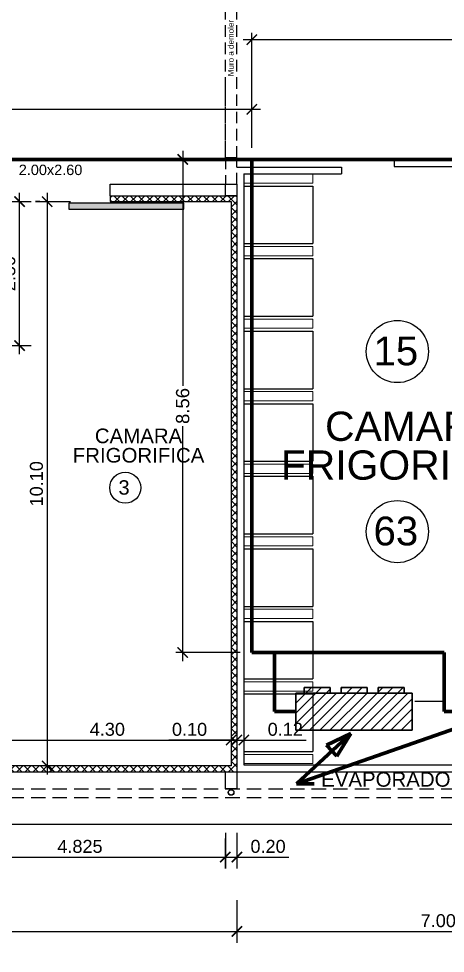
# Model space of a CAD drawing. Extents: x -106 to 115, y -156 to 65.
# Drawn here: x 4.51 to 11.92, y -98.25 to -82.02 of the extents above; entities that cross this region are included whole.
import ezdxf
from ezdxf.enums import TextEntityAlignment as Align

# ---------------------------------------------------------------- set-up
doc = ezdxf.new("R2010")
doc.units = 0
doc.header["$LTSCALE"] = 100
doc.header["$MEASUREMENT"] = 0
doc.linetypes.add('CENTRO2', pattern=[1.125, 0.75, -0.125, 0.125, -0.125])
doc.linetypes.add('HIDDEN', pattern=[0.375, 0.25, -0.125])
doc.layers.get('0').update_dxf_attribs({"color": 9, "linetype": 'CONTINUOUS'})
doc.layers.get('DEFPOINTS').update_dxf_attribs({"color": 9, "linetype": 'CONTINUOUS'})
for name, color, linetype in [('AISLACIÓN', 9, 'CONTINUOUS'), ('APEOS', 9, 'HIDDEN'), ('COTAS', 9, 'CONTINUOUS'), ('IFA-BAJA01', 5, 'CONTINUOUS'), ('MUROS', 9, 'CONTINUOUS'), ('PANELES', 9, 'CONTINUOUS'), ('SANIT', 9, 'CONTINUOUS'), ('texto', 9, 'CONTINUOUS'), ('UNTITLED-1', 9, 'CONTINUOUS')]:
    doc.layers.add(name, color=color, linetype=linetype)
doc.layers.add('IFA-MEDIA 01', color=20, linetype='CONTINUOUS', lineweight=30)
doc.layers.add('tanque', color=9, linetype='CONTINUOUS', lineweight=20)
doc.styles.get("Standard").update_dxf_attribs({"font": 'arial.ttf'})
doc.styles.add('STYLE1', font='arial.ttf', dxfattribs={"width": 0.9})
doc.dimstyles.new('ACOTA100', dxfattribs={"dimtxt": 0.225, "dimasz": 0.18, "dimexe": 0.2, "dimexo": 0.4, "dimgap": 0.07, "dimtad": 1, "dimzin": 0, "dimdsep": 46, "dimtxsty": 'STYLE1', "dimblk1": 'ARCHTICK', "dimblk2": 'ARCHTICK', "dimsah": 1, "dimcen": 0.05, "dimdle": 0.15, "dimclrd": 7, "dimclre": 7, "dimclrt": 7, "dimadec": 0, "dimazin": 0, "dimtfac": 1, "dimtmove": 2, "dimatfit": 3, "dimldrblk": 'ARCHTICK', "dimfxl": 1, "dimtvp": 1, "dimtolj": 1, "dimtzin": 0, "dimarcsym": 0})
doc.dimstyles.get("Standard").update_dxf_attribs({"dimtxt": 0.23, "dimasz": 0.18, "dimexe": 0.12, "dimexo": 0.2, "dimgap": 0.05, "dimtad": 0, "dimzin": 0, "dimdsep": 46, "dimtxsty": 'Standard', "dimblk": 'ARCHTICK', "dimcen": 0.09, "dimdle": 0.15, "dimadec": 0, "dimazin": 0, "dimtfac": 1, "dimtofl": 0, "dimtmove": 2, "dimatfit": 3, "dimfxl": 1, "dimtolj": 1, "dimtzin": 0, "dimarcsym": 0})

# ---------------------------------------------------------------- blocks, each defined once
blk = doc.blocks.new('_ARCHTICK')
at = {"color": 0, "linetype": 'ByBlock', "const_width": 0.15}
blk.add_lwpolyline([(-0.5, -0.5), (0.5, 0.5)], dxfattribs=at)
blk = doc.blocks.new('*D15')
at = {"layer": 'COTAS', "color": 7, "linetype": 'Continuous', "lineweight": -2, "transparency": 16777216}
for p, q in [((3.903, -94.127), (3.903, -94.75)), ((8.203, -94.127), (8.203, -94.75)), ((3.753, -94.55), (8.353, -94.55))]:
    blk.add_line(p, q, dxfattribs=at)
at = {"layer": 'DEFPOINTS', "color": 0, "linetype": 'Continuous', "transparency": 16777216}
for p in [(3.903, -93.727), (8.203, -93.727), (8.203, -94.55)]:
    blk.add_point(p, dxfattribs=at)
at = {"layer": 'COTAS', "color": 7, "linetype": 'Continuous', "lineweight": -2, "transparency": 16777216, "xscale": 0.18, "yscale": 0.18, "zscale": 0.18, "rotation": 180}
blk.add_blockref('_ARCHTICK', (3.903, -94.55), dxfattribs=at)
at = {"layer": 'COTAS', "color": 7, "linetype": 'Continuous', "lineweight": -2, "transparency": 16777216, "xscale": 0.18, "yscale": 0.18, "zscale": 0.18}
blk.add_blockref('_ARCHTICK', (8.203, -94.55), dxfattribs=at)
at = {"layer": 'COTAS', "color": 7, "linetype": 'Continuous', "transparency": 16777216, "insert": (6.053, -94.365), "char_height": 0.225, "attachment_point": 5}
blk.add_mtext('\\A1;4.30', dxfattribs=at)
blk = doc.blocks.new('*D16')
at = {"layer": 'COTAS', "color": 7, "linetype": 'Continuous', "lineweight": -2, "transparency": 16777216}
for p, q in [((8.103, -96.16), (8.103, -96.783)), ((8.303, -96.16), (8.303, -96.783)), ((7.953, -96.583), (8.303, -96.583)), ((8.303, -96.583), (9.207, -96.583))]:
    blk.add_line(p, q, dxfattribs=at)
at = {"layer": 'DEFPOINTS', "color": 0, "linetype": 'Continuous', "transparency": 16777216}
for p in [(8.103, -95.76), (8.303, -95.76), (8.303, -96.583)]:
    blk.add_point(p, dxfattribs=at)
at = {"layer": 'COTAS', "color": 7, "linetype": 'Continuous', "lineweight": -2, "transparency": 16777216, "xscale": 0.18, "yscale": 0.18, "zscale": 0.18, "rotation": 180}
blk.add_blockref('_ARCHTICK', (8.103, -96.583), dxfattribs=at)
at = {"layer": 'COTAS', "color": 7, "linetype": 'Continuous', "lineweight": -2, "transparency": 16777216, "xscale": 0.18, "yscale": 0.18, "zscale": 0.18}
blk.add_blockref('_ARCHTICK', (8.303, -96.583), dxfattribs=at)
at = {"layer": 'COTAS', "color": 7, "linetype": 'Continuous', "transparency": 16777216, "insert": (8.845, -96.398), "char_height": 0.225, "attachment_point": 5}
blk.add_mtext('\\A1;0.20', dxfattribs=at)
blk = doc.blocks.new('*D23')
at = {"layer": 'COTAS', "color": 7, "linetype": 'Continuous', "lineweight": -2, "transparency": 16777216}
for p, q in [((3.052, -96.26), (3.052, -96.783)), ((8.102, -96.26), (8.102, -96.783)), ((2.902, -96.583), (8.252, -96.583))]:
    blk.add_line(p, q, dxfattribs=at)
at = {"layer": 'DEFPOINTS', "color": 0, "linetype": 'Continuous', "transparency": 16777216}
for p in [(3.052, -95.86), (8.102, -95.86), (8.102, -96.583)]:
    blk.add_point(p, dxfattribs=at)
at = {"layer": 'COTAS', "color": 7, "linetype": 'Continuous', "lineweight": -2, "transparency": 16777216, "xscale": 0.18, "yscale": 0.18, "zscale": 0.18, "rotation": 180}
blk.add_blockref('_ARCHTICK', (3.052, -96.583), dxfattribs=at)
at = {"layer": 'COTAS', "color": 7, "linetype": 'Continuous', "lineweight": -2, "transparency": 16777216, "xscale": 0.18, "yscale": 0.18, "zscale": 0.18}
blk.add_blockref('_ARCHTICK', (8.102, -96.583), dxfattribs=at)
at = {"layer": 'COTAS', "color": 7, "linetype": 'Continuous', "transparency": 16777216, "insert": (5.577, -96.398), "char_height": 0.225, "attachment_point": 5}
blk.add_mtext('\\A1;4.825', dxfattribs=at)
blk = doc.blocks.new('*D24')
at = {"layer": 'COTAS', "color": 7, "linetype": 'Continuous', "lineweight": -2, "transparency": 16777216}
for p, q in [((4.111, -85.2), (4.727, -85.2)), ((4.527, -87.85), (4.527, -85.05)), ((4.111, -87.7), (4.727, -87.7))]:
    blk.add_line(p, q, dxfattribs=at)
at = {"layer": 'DEFPOINTS', "color": 0, "linetype": 'Continuous', "transparency": 16777216}
for p in [(3.711, -85.2), (4.527, -85.2), (3.711, -87.7)]:
    blk.add_point(p, dxfattribs=at)
at = {"layer": 'COTAS', "color": 7, "linetype": 'Continuous', "lineweight": -2, "transparency": 16777216, "xscale": 0.18, "yscale": 0.18, "zscale": 0.18}
for p, rotation in [((4.527, -85.2), 90), ((4.527, -87.7), 270)]:
    blk.add_blockref('_ARCHTICK', p, dxfattribs=dict(at, rotation=rotation))
at = {"layer": 'COTAS', "color": 7, "linetype": 'Continuous', "transparency": 16777216, "insert": (4.342, -86.45), "char_height": 0.225, "attachment_point": 5, "rotation": 90}
blk.add_mtext('\\A1;2.50', dxfattribs=at)
blk = doc.blocks.new('*D26')
at = {"layer": 'COTAS', "color": 7, "linetype": 'Continuous', "lineweight": -2, "transparency": 16777216}
for p, q in [((4.88, -85.2), (4.807, -85.2)), ((5.007, -85.05), (5.007, -95.15)), ((4.88, -95), (4.807, -95))]:
    blk.add_line(p, q, dxfattribs=at)
at = {"layer": 'DEFPOINTS', "color": 0, "linetype": 'Continuous', "transparency": 16777216}
for p in [(5.28, -85.2), (5.007, -95), (5.28, -95)]:
    blk.add_point(p, dxfattribs=at)
at = {"layer": 'COTAS', "color": 7, "linetype": 'Continuous', "lineweight": -2, "transparency": 16777216, "xscale": 0.18, "yscale": 0.18, "zscale": 0.18}
for p, rotation in [((5.007, -85.2), 90), ((5.007, -95), 270)]:
    blk.add_blockref('_ARCHTICK', p, dxfattribs=dict(at, rotation=rotation))
at = {"layer": 'COTAS', "color": 7, "linetype": 'Continuous', "transparency": 16777216, "insert": (4.822, -90.1), "char_height": 0.225, "attachment_point": 5, "rotation": 90}
blk.add_mtext('\\A1;10.10', dxfattribs=at)
blk = doc.blocks.new('*D27')
at = {"layer": 'COTAS', "color": 7, "linetype": 'Continuous', "lineweight": -2, "transparency": 16777216}
for p, q in [((8.203, -94.127), (8.203, -94.75)), ((8.303, -94.127), (8.303, -94.75)), ((8.203, -94.55), (7.119, -94.55)), ((8.303, -94.55), (8.203, -94.55)), ((8.303, -94.55), (8.483, -94.55))]:
    blk.add_line(p, q, dxfattribs=at)
at = {"layer": 'DEFPOINTS', "color": 0, "linetype": 'Continuous', "transparency": 16777216}
for p in [(8.203, -93.727), (8.303, -93.727), (8.203, -94.55)]:
    blk.add_point(p, dxfattribs=at)
at = {"layer": 'COTAS', "color": 7, "linetype": 'Continuous', "lineweight": -2, "transparency": 16777216, "xscale": 0.18, "yscale": 0.18, "zscale": 0.18}
blk.add_blockref('_ARCHTICK', (8.203, -94.55), dxfattribs=at)
at = {"layer": 'COTAS', "color": 7, "linetype": 'Continuous', "lineweight": -2, "transparency": 16777216, "xscale": 0.18, "yscale": 0.18, "zscale": 0.18, "rotation": 180}
blk.add_blockref('_ARCHTICK', (8.303, -94.55), dxfattribs=at)
at = {"layer": 'COTAS', "color": 7, "linetype": 'Continuous', "transparency": 16777216, "insert": (7.481, -94.366), "char_height": 0.225, "attachment_point": 5}
blk.add_mtext('\\A1;0.10', dxfattribs=at)
blk = doc.blocks.new('*D28')
at = {"layer": 'COTAS', "color": 7, "linetype": 'Continuous', "lineweight": -2, "transparency": 16777216}
for p, q in [((-12.898, -97.331), (-12.898, -98.073)), ((8.303, -97.331), (8.303, -98.073)), ((-13.048, -97.873), (8.453, -97.873))]:
    blk.add_line(p, q, dxfattribs=at)
at = {"layer": 'DEFPOINTS', "color": 0, "linetype": 'Continuous', "transparency": 16777216}
for p in [(-12.898, -96.931), (8.303, -96.931), (8.303, -97.873)]:
    blk.add_point(p, dxfattribs=at)
at = {"layer": 'COTAS', "color": 7, "linetype": 'Continuous', "lineweight": -2, "transparency": 16777216, "xscale": 0.18, "yscale": 0.18, "zscale": 0.18, "rotation": 180}
blk.add_blockref('_ARCHTICK', (-12.898, -97.873), dxfattribs=at)
at = {"layer": 'COTAS', "color": 7, "linetype": 'Continuous', "lineweight": -2, "transparency": 16777216, "xscale": 0.18, "yscale": 0.18, "zscale": 0.18}
blk.add_blockref('_ARCHTICK', (8.303, -97.873), dxfattribs=at)
at = {"layer": 'COTAS', "color": 7, "linetype": 'Continuous', "transparency": 16777216, "insert": (-2.298, -97.688), "char_height": 0.225, "attachment_point": 5}
blk.add_mtext('\\A1;20.30', dxfattribs=at)
blk = doc.blocks.new('*D73')
at = {"layer": 'COTAS', "color": 7, "linetype": 'Continuous', "lineweight": -2, "transparency": 16777216}
for p, q in [((8.303, -94.127), (8.303, -94.75)), ((8.423, -94.127), (8.423, -94.75)), ((8.303, -94.55), (8.123, -94.55)), ((8.303, -94.55), (8.423, -94.55)), ((8.423, -94.55), (9.506, -94.55))]:
    blk.add_line(p, q, dxfattribs=at)
at = {"layer": 'DEFPOINTS', "color": 0, "linetype": 'Continuous', "transparency": 16777216}
for p in [(8.303, -93.727), (8.423, -93.727), (8.423, -94.55)]:
    blk.add_point(p, dxfattribs=at)
at = {"layer": 'COTAS', "color": 7, "linetype": 'Continuous', "lineweight": -2, "transparency": 16777216, "xscale": 0.18, "yscale": 0.18, "zscale": 0.18}
blk.add_blockref('_ARCHTICK', (8.303, -94.55), dxfattribs=at)
at = {"layer": 'COTAS', "color": 7, "linetype": 'Continuous', "lineweight": -2, "transparency": 16777216, "xscale": 0.18, "yscale": 0.18, "zscale": 0.18, "rotation": 180}
blk.add_blockref('_ARCHTICK', (8.423, -94.55), dxfattribs=at)
at = {"layer": 'COTAS', "color": 7, "linetype": 'Continuous', "transparency": 16777216, "insert": (9.144, -94.365), "char_height": 0.225, "attachment_point": 5}
blk.add_mtext('\\A1;0.12', dxfattribs=at)
blk = doc.blocks.new('*D248')
at = {"layer": 'COTAS', "color": 7, "linetype": 'Continuous', "lineweight": -2, "transparency": 16777216}
for p, q in [((8.303, -97.331), (8.303, -98.073)), ((15.302, -97.331), (15.302, -98.073)), ((8.153, -97.873), (15.452, -97.873))]:
    blk.add_line(p, q, dxfattribs=at)
at = {"layer": 'DEFPOINTS', "color": 0, "linetype": 'Continuous', "transparency": 16777216}
for p in [(8.303, -96.931), (15.302, -96.931), (15.302, -97.873)]:
    blk.add_point(p, dxfattribs=at)
at = {"layer": 'COTAS', "color": 7, "linetype": 'Continuous', "lineweight": -2, "transparency": 16777216, "xscale": 0.18, "yscale": 0.18, "zscale": 0.18, "rotation": 180}
blk.add_blockref('_ARCHTICK', (8.303, -97.873), dxfattribs=at)
at = {"layer": 'COTAS', "color": 7, "linetype": 'Continuous', "lineweight": -2, "transparency": 16777216, "xscale": 0.18, "yscale": 0.18, "zscale": 0.18}
blk.add_blockref('_ARCHTICK', (15.302, -97.873), dxfattribs=at)
at = {"layer": 'COTAS', "color": 7, "linetype": 'Continuous', "transparency": 16777216, "insert": (11.802, -97.688), "char_height": 0.225, "attachment_point": 5}
blk.add_mtext('\\A1;7.00', dxfattribs=at)
blk = doc.blocks.new('hx4527')
at = {"layer": 'IFA-MEDIA 01', "linetype": 'Continuous'}
h = blk.add_hatch(dxfattribs=at)
h.set_pattern_fill('ANSI31', color=256)
h.paths.add_polyline_path([(-5.788, -75.927), (-7.808, -75.927), (-7.808, -76.572), (-5.788, -76.572)])
h.paths.add_polyline_path([(-7.216, -76.572), (-7.666, -76.572), (-7.666, -76.667), (-7.216, -76.667)])
h.paths.add_polyline_path([(-6.573, -76.572), (-7.023, -76.572), (-7.023, -76.667), (-6.573, -76.667)])
h.paths.add_polyline_path([(-5.931, -76.572), (-6.381, -76.572), (-6.381, -76.667), (-5.931, -76.667)])
for p, q in [((-7.808, -75.927), (-5.788, -75.927)), ((-7.808, -75.927), (-7.808, -76.572)), ((-7.808, -75.927), (-5.788, -75.927)), ((-5.788, -75.927), (-5.788, -76.572)), ((-5.788, -76.572), (-7.808, -76.572)), ((-7.666, -76.667), (-7.666, -76.572)), ((-7.216, -76.667), (-7.216, -76.572)), ((-7.023, -76.667), (-7.023, -76.572)), ((-6.573, -76.667), (-6.573, -76.572)), ((-6.381, -76.667), (-6.381, -76.572)), ((-5.931, -76.667), (-5.931, -76.572)), ((-7.666, -76.667), (-7.216, -76.667)), ((-7.023, -76.667), (-6.573, -76.667)), ((-6.381, -76.667), (-5.931, -76.667))]:
    blk.add_line(p, q, dxfattribs=at)
blk = doc.blocks.new('*D288')
at = {"layer": 'DEFPOINTS', "color": 0, "linetype": 'Continuous', "lineweight": 70, "transparency": 16777216}
for p in [(8.562, -83.598), (-3.777, -84.468), (8.562, -84.468)]:
    blk.add_point(p, dxfattribs=at)
at = {"layer": 'IFA-BAJA01', "color": 0, "linetype": 'Continuous', "lineweight": -2, "transparency": 16777216}
for p, q in [((-3.777, -84.268), (-3.777, -83.478)), ((8.562, -84.268), (8.562, -83.478)), ((-3.927, -83.598), (1.966, -83.598)), ((8.712, -83.598), (2.819, -83.598))]:
    blk.add_line(p, q, dxfattribs=at)
at = {"layer": 'IFA-BAJA01', "color": 0, "linetype": 'Continuous', "lineweight": -2, "transparency": 16777216, "xscale": 0.18, "yscale": 0.18, "zscale": 0.18, "rotation": 180}
blk.add_blockref('_ARCHTICK', (-3.777, -83.598), dxfattribs=at)
at = {"layer": 'IFA-BAJA01', "color": 0, "linetype": 'Continuous', "lineweight": -2, "transparency": 16777216, "xscale": 0.18, "yscale": 0.18, "zscale": 0.18}
blk.add_blockref('_ARCHTICK', (8.562, -83.598), dxfattribs=at)
at = {"layer": 'IFA-BAJA01', "color": 0, "linetype": 'Continuous', "lineweight": 70, "transparency": 16777216, "insert": (2.393, -83.598), "char_height": 0.23, "attachment_point": 5}
blk.add_mtext('\\A1;12.34', dxfattribs=at)
blk = doc.blocks.new('*D289')
at = {"layer": 'DEFPOINTS', "color": 0, "linetype": 'Continuous', "lineweight": 70, "transparency": 16777216}
for p in [(22.429, -82.388), (8.562, -84.468), (22.429, -84.468)]:
    blk.add_point(p, dxfattribs=at)
at = {"layer": 'IFA-BAJA01', "color": 0, "linetype": 'Continuous', "lineweight": -2, "transparency": 16777216}
for p, q in [((8.562, -84.268), (8.562, -82.268)), ((22.429, -84.268), (22.429, -82.268)), ((8.412, -82.388), (15.069, -82.388)), ((22.579, -82.388), (15.923, -82.388))]:
    blk.add_line(p, q, dxfattribs=at)
at = {"layer": 'IFA-BAJA01', "color": 0, "linetype": 'Continuous', "lineweight": -2, "transparency": 16777216, "xscale": 0.18, "yscale": 0.18, "zscale": 0.18, "rotation": 180}
blk.add_blockref('_ARCHTICK', (8.562, -82.388), dxfattribs=at)
at = {"layer": 'IFA-BAJA01', "color": 0, "linetype": 'Continuous', "lineweight": -2, "transparency": 16777216, "xscale": 0.18, "yscale": 0.18, "zscale": 0.18}
blk.add_blockref('_ARCHTICK', (22.429, -82.388), dxfattribs=at)
at = {"layer": 'IFA-BAJA01', "color": 0, "linetype": 'Continuous', "lineweight": 70, "transparency": 16777216, "insert": (15.496, -82.388), "char_height": 0.23, "attachment_point": 5}
blk.add_mtext('\\A1;13.87', dxfattribs=at)
blk = doc.blocks.new('*D290')
at = {"layer": 'DEFPOINTS', "color": 0, "linetype": 'Continuous', "lineweight": 70, "transparency": 16777216}
for p in [(8.562, -84.468), (7.362, -93.031), (8.562, -93.031)]:
    blk.add_point(p, dxfattribs=at)
at = {"layer": 'IFA-BAJA01', "color": 0, "linetype": 'Continuous', "lineweight": -2, "transparency": 16777216}
for p, q in [((7.362, -84.318), (7.362, -88.4)), ((8.362, -84.468), (7.242, -84.468)), ((7.362, -93.181), (7.362, -89.098)), ((8.362, -93.031), (7.242, -93.031))]:
    blk.add_line(p, q, dxfattribs=at)
at = {"layer": 'IFA-BAJA01', "color": 0, "linetype": 'Continuous', "lineweight": -2, "transparency": 16777216, "xscale": 0.18, "yscale": 0.18, "zscale": 0.18}
for p, rotation in [((7.362, -84.468), 90), ((7.362, -93.031), 270)]:
    blk.add_blockref('_ARCHTICK', p, dxfattribs=dict(at, rotation=rotation))
at = {"layer": 'IFA-BAJA01', "color": 0, "linetype": 'Continuous', "lineweight": 70, "transparency": 16777216, "insert": (7.362, -88.749), "char_height": 0.23, "attachment_point": 5, "rotation": 90}
blk.add_mtext('\\A1;8.56', dxfattribs=at)

msp = doc.modelspace()

# ---------------------------------------------------------------- hatches: boundary and pattern name
at = {"layer": 'AISLACIÓN', "linetype": 'Continuous'}
h = msp.add_hatch(dxfattribs=at)
h.set_pattern_fill('ANSI37', color=256, scale=0.8, style=0)
h.set_pattern_definition([(45, (0, -41.31745), (-0.07071068, 0.07071068), []), (135, (0, -41.31745), (-0.07071068, -0.07071068), [])])
h.paths.add_polyline_path([(8.303, -85.1), (6.103, -85.1), (6.103, -85.2), (8.203, -85.2), (8.203, -95), (-12.798, -95), (-12.898, -95), (-12.898, -95.1), (8.303, -95.1)])
at = {"layer": 'PANELES', "linetype": 'Continuous'}
msp.add_hatch(color=256, dxfattribs=at).paths.add_polyline_path([(7.384, -85.33), (7.384, -85.23), (5.384, -85.23), (5.384, -85.33)])

# ---------------------------------------------------------------- linework, layer by layer
at = {"linetype": 'HIDDEN', "ltscale": 0.008}
for p, q in [((8.103, -84.439), (8.103, -80.474)), ((8.303, -84.439), (8.303, -80.474)), ((8.303, -84.439), (8.103, -84.439)), ((8.103, -84.439), (8.103, -84.9)), ((8.303, -84.9), (8.303, -84.439))]:
    msp.add_line(p, q, dxfattribs=at)
at = {"linetype": 'Continuous'}
for p, q in [((6.103, -84.9), (8.303, -84.9)), ((6.103, -85.1), (6.103, -84.9)), ((6.103, -85.1), (8.303, -85.1))]:
    msp.add_line(p, q, dxfattribs=at)
msp.add_lwpolyline([(8.303, -85.1), (8.103, -85.1), (8.103, -84.9), (8.303, -84.9)], close=True, dxfattribs=at)
at = {"linetype": 'CENTRO2', "ltscale": 0.01, "flags": 128}
msp.add_lwpolyline([(19.809, -93.878), (11.395, -93.878)], dxfattribs=at)
at = {"linetype": 'Continuous'}
for radius in [0.05, 0.0468]:
    msp.add_circle((8.203, -95.459), radius, dxfattribs=at)
at = {"layer": 'APEOS', "linetype": 'HIDDEN', "ltscale": 0.01}
for p, q in [((-12.898, -95.4), (15.302, -95.4)), ((-12.898, -95.55), (15.302, -95.55))]:
    msp.add_line(p, q, dxfattribs=at)
at = {"layer": 'COTAS', "linetype": 'Continuous'}
msp.add_line((4.807, -85.2), (5.413, -85.2), dxfattribs=at)
at = {"layer": 'IFA-BAJA01', "color": 1, "linetype": 'Continuous', "lineweight": 70}
for p, q in [((22.429, -84.468), (-3.777, -84.468)), ((8.562, -93.031), (8.562, -84.468)), ((11.903, -93.031), (8.562, -93.031)), ((8.958, -94.057), (8.958, -93.031)), ((11.903, -94.057), (11.903, -93.031)), ((9.33, -94.057), (8.958, -94.057)), ((12.257, -94.057), (11.903, -94.057)), ((9.339, -95.313), (12.472, -94.217)), ((9.339, -95.313), (10.283, -94.437)), ((10.283, -94.437), (9.86, -94.638)), ((10.042, -94.828), (10.283, -94.437)), ((9.86, -94.638), (10.042, -94.828)), ((9.339, -95.313), (9.647, -95.313))]:
    msp.add_line(p, q, dxfattribs=at)
at = {"layer": 'MUROS', "linetype": 'Continuous'}
for p, q in [((8.303, -84.6), (10.123, -84.6)), ((10.123, -84.6), (10.123, -84.72)), ((8.423, -84.72), (10.123, -84.72)), ((8.423, -84.72), (8.423, -94.98)), ((8.303, -95.1), (15.302, -95.1)), ((8.423, -94.98), (15.182, -94.98))]:
    msp.add_line(p, q, dxfattribs=at)
for points in [[(11.036, -84.589), (13.036, -84.589), (13.036, -84.469), (11.036, -84.469)], [(8.303, -95.4), (8.103, -95.4), (8.103, -95.1), (8.303, -95.1)]]:
    msp.add_lwpolyline(points, close=True, dxfattribs=at)
at = {"layer": 'PANELES', "linetype": 'Continuous'}
for p, q in [((6.103, -85.1), (6.103, -85.2)), ((6.103, -85.2), (8.203, -85.2)), ((8.203, -85.2), (8.203, -95)), ((8.303, -85.1), (8.303, -95.1)), ((-12.898, -95.1), (8.303, -95.1)), ((8.203, -95), (-12.798, -95))]:
    msp.add_line(p, q, dxfattribs=at)
msp.add_lwpolyline([(7.384, -85.23), (5.384, -85.23), (5.384, -85.33), (7.384, -85.33)], close=True, dxfattribs=at)
at = {"layer": 'SANIT'}
for p, q in [((8.423, -84.93), (9.623, -84.93)), ((9.623, -84.93), (9.623, -85.93)), ((8.423, -85.93), (9.623, -85.93)), ((8.423, -86.19), (9.623, -86.19)), ((9.623, -86.19), (9.623, -87.19)), ((8.423, -87.19), (9.623, -87.19)), ((8.423, -87.45), (9.623, -87.45)), ((9.623, -87.45), (9.623, -88.45)), ((8.423, -88.45), (9.623, -88.45)), ((8.423, -88.71), (9.623, -88.71)), ((9.623, -88.71), (9.623, -89.71)), ((8.423, -89.71), (9.623, -89.71)), ((8.423, -89.97), (9.623, -89.97)), ((9.623, -89.97), (9.623, -90.97)), ((8.423, -90.97), (9.623, -90.97)), ((8.423, -91.23), (9.623, -91.23)), ((9.623, -91.23), (9.623, -92.23)), ((8.423, -92.23), (9.623, -92.23)), ((8.423, -92.49), (9.623, -92.49)), ((9.623, -92.49), (9.623, -93.49)), ((8.423, -93.49), (9.623, -93.49)), ((8.423, -93.75), (9.623, -93.75)), ((9.623, -93.75), (9.623, -94.75)), ((8.423, -94.75), (9.623, -94.75))]:
    msp.add_line(p, q, dxfattribs=at)
at = {"layer": 'tanque'}
for points in [[(8.423, -84.72), (9.623, -84.72), (9.623, -84.88), (8.423, -84.88)], [(8.423, -85.98), (9.623, -85.98), (9.623, -86.14), (8.423, -86.14)], [(8.423, -87.24), (9.623, -87.24), (9.623, -87.4), (8.423, -87.4)], [(8.423, -88.5), (9.623, -88.5), (9.623, -88.66), (8.423, -88.66)], [(8.423, -89.76), (9.623, -89.76), (9.623, -89.92), (8.423, -89.92)], [(8.423, -91.02), (9.623, -91.02), (9.623, -91.18), (8.423, -91.18)], [(8.423, -92.28), (9.623, -92.28), (9.623, -92.44), (8.423, -92.44)], [(8.423, -93.54), (9.623, -93.54), (9.623, -93.7), (8.423, -93.7)], [(8.423, -94.8), (9.623, -94.8), (9.623, -94.96), (8.423, -94.96)]]:
    msp.add_lwpolyline(points, close=True, dxfattribs=at)
at = {"layer": 'texto', "linetype": 'Continuous'}
for centre, radius in [((4.578, -45.728), 110.721), ((6.364, -90.169), 0.27)]:
    msp.add_circle(centre, radius, dxfattribs=at)
at = {"layer": 'texto', "color": 1, "linetype": 'Continuous'}
for centre in [(11.092, -87.804), (11.092, -90.931)]:
    msp.add_circle(centre, 0.54, dxfattribs=at)
at = {"layer": 'UNTITLED-1', "linetype": 'HIDDEN', "ltscale": 0.008}
msp.add_line((8.103, -84.35), (8.103, -83.1), dxfattribs=at)
at = {"layer": 'UNTITLED-1', "linetype": 'Continuous'}
msp.add_line((15.302, -96.014), (-13.733, -96.014), dxfattribs=at)

# ---------------------------------------------------------------- block references
at = {"layer": 'IFA-MEDIA 01', "color": 1, "linetype": 'Continuous', "rotation": 180}
msp.add_blockref('hx4527', (3.542, -170.306), dxfattribs=at)

# ---------------------------------------------------------------- texts
at = {"linetype": 'Continuous'}
msp.add_text('2.00x2.60', height=0.18, dxfattribs=at).set_placement((4.514, -84.739))
at = {"layer": 'texto', "linetype": 'Continuous'}
msp.add_text('Muro a demoler', height=0.1, rotation=90, dxfattribs=at).set_placement((8.248, -82.534), align=Align.CENTER)
at = {"layer": 'texto', "color": 1, "linetype": 'Continuous'}
for s, p in [('15', (11.065, -88.043)), ('63', (11.065, -91.17))]:
    msp.add_text(s, height=0.5, dxfattribs=at).set_placement(p, align=Align.CENTER)
at = {"layer": 'texto', "linetype": 'Continuous'}
msp.add_text('3', height=0.25, dxfattribs=at).set_placement((6.343, -90.289), align=Align.CENTER)
at = {"layer": 'UNTITLED-1', "color": 1}
for s, height, p in [('CAMARA', 0.508, (11.353, -89.355)), ('FRIGORIFICA', 0.508, (11.353, -90.029)), ('EVAPORADORES NUEVOS', 0.254, (12.054, -95.36))]:
    msp.add_text(s, height=height, dxfattribs=at).set_placement(p, align=Align.CENTER)
at = {"layer": 'UNTITLED-1'}
for s, p in [('CAMARA', (6.595, -89.395)), ('FRIGORIFICA', (6.595, -89.732))]:
    msp.add_text(s, height=0.254, dxfattribs=at).set_placement(p, align=Align.CENTER)

# ---------------------------------------------------------------- dimensions: what is measured, and where the dimension line sits
at = {"layer": 'COTAS', "linetype": 'Continuous'}
for base, p1, p2, angle, override, picture, middle in [((4.527, -85.2), (3.711, -87.7), (3.711, -85.2), 90, {"dimtxsty": 'Standard'}, '*D24', (4.342, -86.45)), ((8.423, -94.55), (8.303, -93.727), (8.423, -93.727), 180, {"dimtxsty": 'Standard', "dimtmove": 0}, '*D73', (9.144, -94.365))]:
    dim = msp.add_linear_dim(base=base, p1=p1, p2=p2, angle=angle, dimstyle='ACOTA100', override=override, dxfattribs=at)
    dim.commit()
    dim.dimension.update_dxf_attribs({"geometry": picture, "text_midpoint": middle})
dim = msp.add_linear_dim(base=(5.007, -95), p1=(5.28, -85.2), p2=(5.28, -95), angle=90, text='10.10', dimstyle='ACOTA100', override={"dimtxsty": 'Standard'}, dxfattribs=at)
dim.commit()
dim.dimension.update_dxf_attribs({"geometry": '*D26', "text_midpoint": (4.822, -90.1)})
for base, p1, p2, override, picture, middle in [((8.203, -94.55), (3.903, -93.727), (8.203, -93.727), {"dimtxsty": 'Standard'}, '*D15', (6.053, -94.365)), ((8.203, -94.55), (8.303, -93.727), (8.203, -93.727), {"dimtxsty": 'Standard', "dimtmove": 0}, '*D27', (7.481, -94.366)), ((8.303, -96.583), (8.103, -95.76), (8.303, -95.76), {"dimtxsty": 'Standard', "dimtmove": 0}, '*D16', (8.845, -96.398)), ((15.302, -97.873), (8.303, -96.931), (15.302, -96.931), {"dimtxsty": 'Standard', "dimtmove": 0}, '*D248', (11.802, -97.688))]:
    dim = msp.add_linear_dim(base=base, p1=p1, p2=p2, dimstyle='ACOTA100', override=override, dxfattribs=at)
    dim.commit()
    dim.dimension.update_dxf_attribs({"geometry": picture, "text_midpoint": middle})
for base, p1, p2, text, picture, middle in [((8.102, -96.583), (3.052, -95.86), (8.102, -95.86), '4.825', '*D23', (5.577, -96.398)), ((8.303, -97.873), (-12.898, -96.931), (8.303, -96.931), '20.30', '*D28', (-2.298, -97.688))]:
    dim = msp.add_linear_dim(base=base, p1=p1, p2=p2, text=text, dimstyle='ACOTA100', override={"dimtxsty": 'Standard'}, dxfattribs=at)
    dim.commit()
    dim.dimension.update_dxf_attribs({"geometry": picture, "text_midpoint": middle})
at = {"layer": 'IFA-BAJA01', "color": 1, "linetype": 'Continuous', "lineweight": 70}
for base, p1, p2, picture, middle in [((22.429, -82.388), (8.562, -84.468), (22.429, -84.468), '*D289', (15.496, -82.388)), ((8.562, -83.598), (-3.777, -84.468), (8.562, -84.468), '*D288', (2.393, -83.598))]:
    dim = msp.add_linear_dim(base=base, p1=p1, p2=p2, dimstyle='Standard', dxfattribs=at)
    dim.commit()
    dim.dimension.update_dxf_attribs({"geometry": picture, "text_midpoint": middle})
dim = msp.add_linear_dim(base=(7.362, -93.031), p1=(8.562, -84.468), p2=(8.562, -93.031), angle=90, dimstyle='Standard', dxfattribs=at)
dim.commit()
dim.dimension.update_dxf_attribs({"geometry": '*D290', "text_midpoint": (7.362, -88.749)})

doc.saveas('drawing.dxf')
